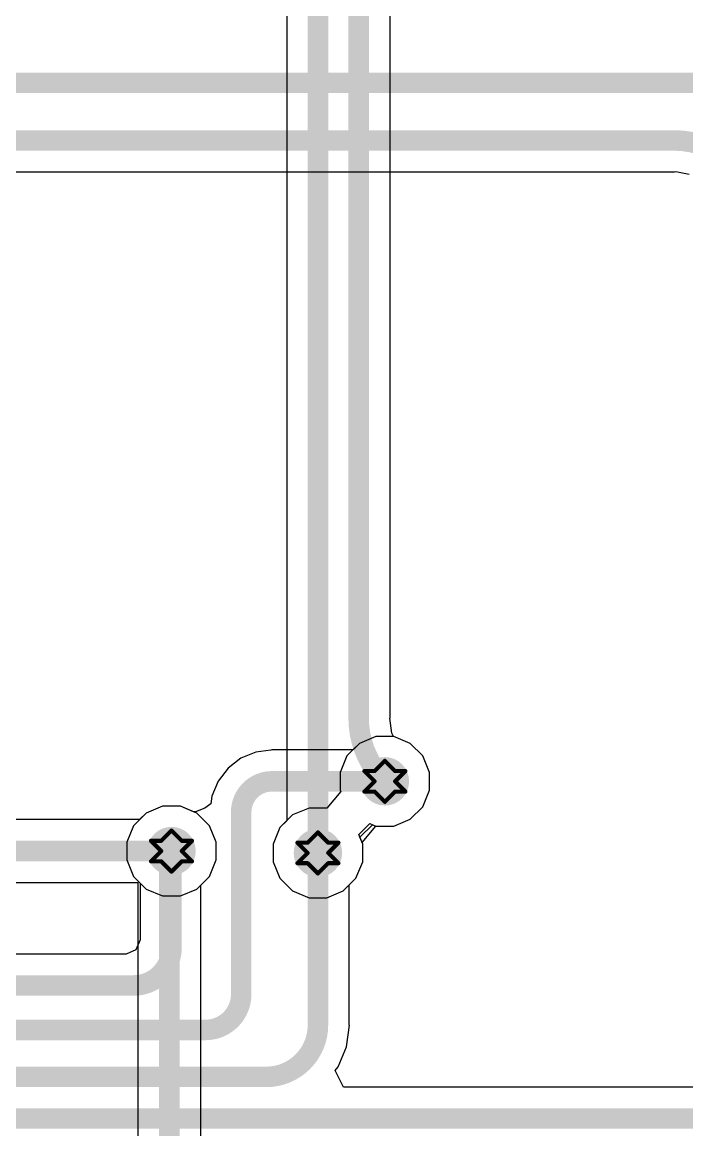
# Model space of a CAD drawing. Header units: inches. Extents: x 24 to 500, y 68 to 269.
# Drawn here: x 344.76 to 352.99, y 145.42 to 159.12 of the extents above; entities that cross this region are included whole.
import ezdxf

# ---------------------------------------------------------------- set-up
doc = ezdxf.new("R2010")
doc.units = ezdxf.units.IN
for name, color, linetype in [('Bottom Layer', 5, 'Continuous'), ('Drill Drawing', 1, 'Continuous'), ('Layer 1', 16, 'Continuous'), ('Layer 2', 76, 'Continuous'), ('Top Layer', 1, 'Continuous'), ('Via Holes', 16, 'Continuous')]:
    doc.layers.add(name, color=color, linetype=linetype)

msp = doc.modelspace()

# ---------------------------------------------------------------- hatches: boundary and pattern name
at = {"layer": 'Bottom Layer'}
h = msp.add_hatch(color=5, dxfattribs=at)
edge = h.paths.add_edge_path()
edge.add_arc((349.25, 149.733), 0.2999994, 0, 360)
h = msp.add_hatch(color=5, dxfattribs=at)
edge = h.paths.add_edge_path()
edge.add_arc((346.6096192, 148.8706192), 0.2999994, 0, 360)
h = msp.add_hatch(color=5, dxfattribs=at)
edge = h.paths.add_edge_path()
edge.add_arc((348.42167552, 148.84777952), 0.2999994, 0, 360)
at = {"layer": 'Layer 1'}
h = msp.add_hatch(color=16, dxfattribs=at)
edge = h.paths.add_edge_path()
edge.add_arc((349.25, 149.733), 0.2999994, 0, 360)
h = msp.add_hatch(color=16, dxfattribs=at)
edge = h.paths.add_edge_path()
edge.add_arc((346.6096192, 148.8706192), 0.2999994, 0, 360)
h = msp.add_hatch(color=16, dxfattribs=at)
edge = h.paths.add_edge_path()
edge.add_arc((348.42167552, 148.84777952), 0.2999994, 0, 360)
at = {"layer": 'Layer 2'}
h = msp.add_hatch(color=76, dxfattribs=at)
edge = h.paths.add_edge_path()
edge.add_arc((349.25, 149.733), 0.2999994, 0, 360)
h = msp.add_hatch(color=76, dxfattribs=at)
edge = h.paths.add_edge_path()
edge.add_arc((346.6096192, 148.8706192), 0.2999994, 0, 360)
h = msp.add_hatch(color=76, dxfattribs=at)
edge = h.paths.add_edge_path()
edge.add_arc((348.42167552, 148.84777952), 0.2999994, 0, 360)
at = {"layer": 'Top Layer'}
h = msp.add_hatch(color=1, dxfattribs=at)
edge = h.paths.add_edge_path()
edge.add_arc((349.25, 149.733), 0.2999994, 0, 360)
h = msp.add_hatch(color=1, dxfattribs=at)
edge = h.paths.add_edge_path()
edge.add_arc((346.6096192, 148.8706192), 0.2999994, 0, 360)
h = msp.add_hatch(color=1, dxfattribs=at)
edge = h.paths.add_edge_path()
edge.add_arc((348.42167552, 148.84777952), 0.2999994, 0, 360)
at = {"layer": 'Via Holes'}
h = msp.add_hatch(color=7, dxfattribs=at)
edge = h.paths.add_edge_path()
edge.add_arc((349.25, 149.733), 0.1499997, 0, 360)
h = msp.add_hatch(color=7, dxfattribs=at)
edge = h.paths.add_edge_path()
edge.add_arc((346.6096192, 148.8706192), 0.1499997, 0, 360)
h = msp.add_hatch(color=7, dxfattribs=at)
edge = h.paths.add_edge_path()
edge.add_arc((348.42167552, 148.84777952), 0.1499997, 0, 360)

# ---------------------------------------------------------------- linework, layer by layer
at = {"layer": 'Bottom Layer'}
for p, q in [((341.27312746, 157.26933494), (352.83214676, 157.26933494)), ((352.83214676, 157.26933494), (352.85084624, 157.27305604)), ((352.85084624, 157.27305604), (353.01499374, 157.24040434)), ((349.1398021, 150.2869994), (348.93618554, 150.2026587)), ((349.3601978999999, 150.2869994), (349.1398021, 150.2869994)), ((349.56381446, 150.2026587), (349.3601978999999, 150.2869994)), ((347.853, 150.12146506), (347.83978438, 150.11883616)), ((348.8549919, 150.12146506), (347.853, 150.12146506)), ((348.93618554, 150.2026587), (348.8549919, 150.12146506)), ((349.7196587, 150.04681446), (349.56381446, 150.2026587)), ((347.4687132399999, 150.017607), (347.30953398, 149.89546602)), ((347.65407736, 150.09438866), (347.4687132399999, 150.017607)), ((347.83978438, 150.11883616), (347.65407736, 150.09438866)), ((349.8039994, 149.8431979), (349.7196587, 150.04681446)), ((347.30953398, 149.89546602), (347.187393, 149.73628676)), ((347.187393, 149.73628676), (347.11061134, 149.55092264)), ((349.8039994, 149.6228021), (349.8039994, 149.8431979)), ((349.7196587, 149.41918554), (349.8039994, 149.6228021)), ((347.09772846, 149.45306914), (347.02050484, 149.40309718)), ((347.11061134, 149.55092264), (347.09772846, 149.45306914)), ((346.29580474, 149.3402779), (346.1399605, 149.18443366)), ((346.4994212999999, 149.4246186), (346.29580474, 149.3402779)), ((346.7198171, 149.4246186), (346.4994212999999, 149.4246186)), ((346.88267174, 149.35716128), (346.7198171, 149.4246186)), ((346.90709638, 149.3565339), (346.88267174, 149.35716128)), ((347.02050484, 149.40309718), (346.90709638, 149.3565339)), ((349.56381446, 149.2633413), (349.7196587, 149.41918554)), ((346.1399605, 149.18443366), (346.0556198, 148.9808171)), ((348.9410344, 149.04160692), (349.09640366, 149.19697618)), ((349.09640366, 149.19697618), (349.1398021, 149.1790006)), ((349.1398021, 149.1790006), (349.3601978999999, 149.1790006)), ((349.3601978999999, 149.1790006), (349.56381446, 149.2633413)), ((348.97567492, 148.95797742), (348.9410344, 149.04160692)), ((346.0556198, 148.9808171), (346.0556198, 148.7604213)), ((348.97567492, 148.73758162), (348.97567492, 148.95797742)), ((346.0556198, 148.7604213), (346.1399605, 148.55680474)), ((348.89133422, 148.53396506), (348.97567492, 148.73758162)), ((346.1399605, 148.55680474), (346.22115414, 148.4756111)), ((348.81014058, 148.45277142), (348.89133422, 148.53396506)), ((346.22115414, 148.4756111), (346.22115414, 147.77191172)), ((348.81014058, 146.71804032), (348.81014058, 148.45277142)), ((346.22115414, 147.77191172), (346.16748648, 147.65127696)), ((346.04685172, 147.5976093), (342.1913781, 147.5976093)), ((346.16748648, 147.65127696), (346.04685172, 147.5976093)), ((348.7764043, 146.45159686), (348.8114817, 146.71804032)), ((348.8114817, 146.71804032), (348.81014058, 146.71804032)), ((348.6735597, 146.20330932), (348.7764043, 146.45159686)), ((348.63682876, 146.15544048), (348.6735597, 146.20330932)), ((348.73693778, 145.95244114), (348.63682876, 146.15544048)), ((355.4352555999999, 145.95244114), (348.73693778, 145.95244114))]:
    msp.add_line(p, q, dxfattribs=at)
for points in [[(337.93265408, 158.3706256, 0.254, 0.254, 0), (353.568, 158.3706256, 0.254, 0.254, 0)], [(338.7598, 157.6578, 0.254, 0.254, 0), (352.83214676, 157.6578, 0.254, 0.254, 0)], [(352.83214676, 157.6578, 0.254, 0.254, -0.1989122695009448), (353.568, 157.353, 0.254, 0.254, 0)], [(347.472, 149.352, 0.254, 0.254, -0.4142135623730951), (347.853, 149.733, 0.254, 0.254, 0)], [(347.853, 149.733, 0.254, 0.254, 0), (349.25, 149.733, 0.254, 0.254, 0)], [(347.472, 147.0993756, 0.254, 0.254, 0), (347.472, 149.352, 0.254, 0.254, 0)], [(346.6096192, 147.67515296, 0.254, 0.254, 0), (346.6096192, 148.84817576, 0.254, 0.254, 0)], [(348.42167552, 146.71804032, 0.254, 0.254, 0), (348.42167552, 148.84777952, 0.254, 0.254, 0)], [(346.6096192, 147.67515296, 0.254, 0.254, -0.4142135623730951), (346.14361048, 147.20914424, 0.254, 0.254, 0)], [(325.14653792, 147.20914424, 0.254, 0.254, 0), (346.14361048, 147.20914424, 0.254, 0.254, 0)], [(347.472, 147.0993756, 0.254, 0.254, -0.4142135623730951), (347.0316655999999, 146.6590412, 0.254, 0.254, 0)], [(348.42167552, 146.71804032, 0.254, 0.254, -0.4142135623730951), (347.7820222399999, 146.07838704, 0.254, 0.254, 0)], [(325.8539177599999, 146.6590412, 0.254, 0.254, 0), (347.0316655999999, 146.6590412, 0.254, 0.254, 0)], [(326.58538696, 146.07838704, 0.254, 0.254, 0), (347.7820222399999, 146.07838704, 0.254, 0.254, 0)], [(328.69424736, 145.56397608, 0.254, 0.254, 0), (355.4352555999999, 145.56397608, 0.254, 0.254, 0)]]:
    msp.add_lwpolyline(points, format="xyseb", dxfattribs=at)
for points in [[(352.76864676, 157.6578, 0.127, 0.127, 1), (352.89564676, 157.6578, 0.127, 0.127, 1)], [(352.76864676, 157.6578, 0.127, 0.127, 1), (352.89564676, 157.6578, 0.127, 0.127, 1)], [(347.7895, 149.733, 0.127, 0.127, 1), (347.9165, 149.733, 0.127, 0.127, 1)], [(347.7895, 149.733, 0.127, 0.127, 1), (347.9165, 149.733, 0.127, 0.127, 1)], [(349.1865, 149.733, 0.127, 0.127, 1), (349.3135, 149.733, 0.127, 0.127, 1)], [(347.4085, 149.352, 0.127, 0.127, 1), (347.5355, 149.352, 0.127, 0.127, 1)], [(347.4085, 149.352, 0.127, 0.127, 1), (347.5355, 149.352, 0.127, 0.127, 1)], [(346.5461192, 148.84817576, 0.127, 0.127, 1), (346.6731192, 148.84817576, 0.127, 0.127, 1)], [(348.35817552, 148.84777952, 0.127, 0.127, 1), (348.48517552, 148.84777952, 0.127, 0.127, 1)], [(346.5461192, 147.67515296, 0.127, 0.127, 1), (346.6731192, 147.67515296, 0.127, 0.127, 1)], [(346.5461192, 147.67515296, 0.127, 0.127, 1), (346.6731192, 147.67515296, 0.127, 0.127, 1)], [(346.08011048, 147.20914424, 0.127, 0.127, 1), (346.20711048, 147.20914424, 0.127, 0.127, 1)], [(346.08011048, 147.20914424, 0.127, 0.127, 1), (346.20711048, 147.20914424, 0.127, 0.127, 1)], [(347.4085, 147.0993756, 0.127, 0.127, 1), (347.5355, 147.0993756, 0.127, 0.127, 1)], [(347.4085, 147.0993756, 0.127, 0.127, 1), (347.5355, 147.0993756, 0.127, 0.127, 1)], [(348.35817552, 146.71804032, 0.127, 0.127, 1), (348.48517552, 146.71804032, 0.127, 0.127, 1)], [(348.35817552, 146.71804032, 0.127, 0.127, 1), (348.48517552, 146.71804032, 0.127, 0.127, 1)], [(346.9681656, 146.6590412, 0.127, 0.127, 1), (347.0951656, 146.6590412, 0.127, 0.127, 1)], [(346.9681656, 146.6590412, 0.127, 0.127, 1), (347.0951656, 146.6590412, 0.127, 0.127, 1)], [(347.71852224, 146.07838704, 0.127, 0.127, 1), (347.84552224, 146.07838704, 0.127, 0.127, 1)], [(347.71852224, 146.07838704, 0.127, 0.127, 1), (347.84552224, 146.07838704, 0.127, 0.127, 1)]]:
    msp.add_lwpolyline(points, format="xyseb", close=True, dxfattribs=at)
at = {"layer": 'Drill Drawing'}
for points in [[(349.1229999999999, 149.86, 0.0508, 0.0508, 0), (349.25, 149.987, 0.0508, 0.0508, 0)], [(349.25, 149.987, 0.0508, 0.0508, 0), (349.377, 149.86, 0.0508, 0.0508, 0)], [(348.996, 149.86, 0.0508, 0.0508, 0), (349.1229999999999, 149.733, 0.0508, 0.0508, 0)], [(348.996, 149.86, 0.0508, 0.0508, 0), (349.1229999999999, 149.86, 0.0508, 0.0508, 0)], [(349.377, 149.86, 0.0508, 0.0508, 0), (349.504, 149.86, 0.0508, 0.0508, 0)], [(349.377, 149.733, 0.0508, 0.0508, 0), (349.504, 149.86, 0.0508, 0.0508, 0)], [(348.996, 149.606, 0.0508, 0.0508, 0), (349.1229999999999, 149.733, 0.0508, 0.0508, 0)], [(349.377, 149.733, 0.0508, 0.0508, 0), (349.504, 149.606, 0.0508, 0.0508, 0)], [(348.996, 149.606, 0.0508, 0.0508, 0), (349.1229999999999, 149.606, 0.0508, 0.0508, 0)], [(349.1229999999999, 149.606, 0.0508, 0.0508, 0), (349.25, 149.479, 0.0508, 0.0508, 0)], [(349.25, 149.479, 0.0508, 0.0508, 0), (349.377, 149.606, 0.0508, 0.0508, 0)], [(349.377, 149.606, 0.0508, 0.0508, 0), (349.504, 149.606, 0.0508, 0.0508, 0)], [(346.4826192, 148.9976192, 0.0508, 0.0508, 0), (346.6096192, 149.1246192, 0.0508, 0.0508, 0)], [(346.6096192, 149.1246192, 0.0508, 0.0508, 0), (346.7366192, 148.9976192, 0.0508, 0.0508, 0)], [(348.2946755199999, 148.97477952, 0.0508, 0.0508, 0), (348.42167552, 149.10177952, 0.0508, 0.0508, 0)], [(348.42167552, 149.10177952, 0.0508, 0.0508, 0), (348.54867552, 148.97477952, 0.0508, 0.0508, 0)], [(346.3556192, 148.9976192, 0.0508, 0.0508, 0), (346.4826192, 148.8706192, 0.0508, 0.0508, 0)], [(346.3556192, 148.9976192, 0.0508, 0.0508, 0), (346.4826192, 148.9976192, 0.0508, 0.0508, 0)], [(346.3556192, 148.7436192, 0.0508, 0.0508, 0), (346.4826192, 148.8706192, 0.0508, 0.0508, 0)], [(346.7366192, 148.9976192, 0.0508, 0.0508, 0), (346.8636192, 148.9976192, 0.0508, 0.0508, 0)], [(346.7366192, 148.8706192, 0.0508, 0.0508, 0), (346.8636192, 148.9976192, 0.0508, 0.0508, 0)], [(346.7366192, 148.8706192, 0.0508, 0.0508, 0), (346.8636192, 148.7436192, 0.0508, 0.0508, 0)], [(348.16767552, 148.97477952, 0.0508, 0.0508, 0), (348.2946755199999, 148.84777952, 0.0508, 0.0508, 0)], [(348.16767552, 148.97477952, 0.0508, 0.0508, 0), (348.2946755199999, 148.97477952, 0.0508, 0.0508, 0)], [(348.54867552, 148.97477952, 0.0508, 0.0508, 0), (348.67567552, 148.97477952, 0.0508, 0.0508, 0)], [(348.54867552, 148.84777952, 0.0508, 0.0508, 0), (348.67567552, 148.97477952, 0.0508, 0.0508, 0)], [(346.3556192, 148.7436192, 0.0508, 0.0508, 0), (346.4826192, 148.7436192, 0.0508, 0.0508, 0)], [(346.4826192, 148.7436192, 0.0508, 0.0508, 0), (346.6096192, 148.6166192, 0.0508, 0.0508, 0)], [(346.6096192, 148.6166192, 0.0508, 0.0508, 0), (346.7366192, 148.7436192, 0.0508, 0.0508, 0)], [(346.7366192, 148.7436192, 0.0508, 0.0508, 0), (346.8636192, 148.7436192, 0.0508, 0.0508, 0)], [(348.16767552, 148.72077952, 0.0508, 0.0508, 0), (348.2946755199999, 148.84777952, 0.0508, 0.0508, 0)], [(348.54867552, 148.84777952, 0.0508, 0.0508, 0), (348.67567552, 148.72077952, 0.0508, 0.0508, 0)], [(348.16767552, 148.72077952, 0.0508, 0.0508, 0), (348.2946755199999, 148.72077952, 0.0508, 0.0508, 0)], [(348.2946755199999, 148.72077952, 0.0508, 0.0508, 0), (348.42167552, 148.59377952, 0.0508, 0.0508, 0)], [(348.42167552, 148.59377952, 0.0508, 0.0508, 0), (348.54867552, 148.72077952, 0.0508, 0.0508, 0)], [(348.54867552, 148.72077952, 0.0508, 0.0508, 0), (348.67567552, 148.72077952, 0.0508, 0.0508, 0)]]:
    msp.add_lwpolyline(points, format="xyseb", dxfattribs=at)
for points in [[(349.2372999999999, 149.987, 0.0254, 0.0254, 1), (349.2627, 149.987, 0.0254, 0.0254, 1)], [(349.2372999999999, 149.987, 0.0254, 0.0254, 1), (349.2627, 149.987, 0.0254, 0.0254, 1)], [(348.9833, 149.86, 0.0254, 0.0254, 1), (349.0087, 149.86, 0.0254, 0.0254, 1)], [(348.9833, 149.86, 0.0254, 0.0254, 1), (349.0087, 149.86, 0.0254, 0.0254, 1)], [(349.1103, 149.86, 0.0254, 0.0254, 1), (349.1357, 149.86, 0.0254, 0.0254, 1)], [(349.1103, 149.86, 0.0254, 0.0254, 1), (349.1357, 149.86, 0.0254, 0.0254, 1)], [(349.3643, 149.86, 0.0254, 0.0254, 1), (349.3896999999999, 149.86, 0.0254, 0.0254, 1)], [(349.3643, 149.86, 0.0254, 0.0254, 1), (349.3896999999999, 149.86, 0.0254, 0.0254, 1)], [(349.4913, 149.86, 0.0254, 0.0254, 1), (349.5167, 149.86, 0.0254, 0.0254, 1)], [(349.4913, 149.86, 0.0254, 0.0254, 1), (349.5167, 149.86, 0.0254, 0.0254, 1)], [(349.1103, 149.733, 0.0254, 0.0254, 1), (349.1357, 149.733, 0.0254, 0.0254, 1)], [(349.1103, 149.733, 0.0254, 0.0254, 1), (349.1357, 149.733, 0.0254, 0.0254, 1)], [(349.3643, 149.733, 0.0254, 0.0254, 1), (349.3896999999999, 149.733, 0.0254, 0.0254, 1)], [(349.3643, 149.733, 0.0254, 0.0254, 1), (349.3896999999999, 149.733, 0.0254, 0.0254, 1)], [(348.9833, 149.606, 0.0254, 0.0254, 1), (349.0087, 149.606, 0.0254, 0.0254, 1)], [(348.9833, 149.606, 0.0254, 0.0254, 1), (349.0087, 149.606, 0.0254, 0.0254, 1)], [(349.1103, 149.606, 0.0254, 0.0254, 1), (349.1357, 149.606, 0.0254, 0.0254, 1)], [(349.1103, 149.606, 0.0254, 0.0254, 1), (349.1357, 149.606, 0.0254, 0.0254, 1)], [(349.3643, 149.606, 0.0254, 0.0254, 1), (349.3896999999999, 149.606, 0.0254, 0.0254, 1)], [(349.3643, 149.606, 0.0254, 0.0254, 1), (349.3896999999999, 149.606, 0.0254, 0.0254, 1)], [(349.4913, 149.606, 0.0254, 0.0254, 1), (349.5167, 149.606, 0.0254, 0.0254, 1)], [(349.4913, 149.606, 0.0254, 0.0254, 1), (349.5167, 149.606, 0.0254, 0.0254, 1)], [(349.2372999999999, 149.479, 0.0254, 0.0254, 1), (349.2627, 149.479, 0.0254, 0.0254, 1)], [(349.2372999999999, 149.479, 0.0254, 0.0254, 1), (349.2627, 149.479, 0.0254, 0.0254, 1)], [(346.5969192, 149.1246192, 0.0254, 0.0254, 1), (346.6223191999999, 149.1246192, 0.0254, 0.0254, 1)], [(346.5969192, 149.1246192, 0.0254, 0.0254, 1), (346.6223191999999, 149.1246192, 0.0254, 0.0254, 1)], [(348.40897552, 149.10177952, 0.0254, 0.0254, 1), (348.43437552, 149.10177952, 0.0254, 0.0254, 1)], [(348.40897552, 149.10177952, 0.0254, 0.0254, 1), (348.43437552, 149.10177952, 0.0254, 0.0254, 1)], [(346.3429192, 148.9976192, 0.0254, 0.0254, 1), (346.3683192, 148.9976192, 0.0254, 0.0254, 1)], [(346.3429192, 148.9976192, 0.0254, 0.0254, 1), (346.3683192, 148.9976192, 0.0254, 0.0254, 1)], [(346.4699192, 148.9976192, 0.0254, 0.0254, 1), (346.4953192, 148.9976192, 0.0254, 0.0254, 1)], [(346.4699192, 148.9976192, 0.0254, 0.0254, 1), (346.4953192, 148.9976192, 0.0254, 0.0254, 1)], [(346.4699192, 148.8706192, 0.0254, 0.0254, 1), (346.4953192, 148.8706192, 0.0254, 0.0254, 1)], [(346.4699192, 148.8706192, 0.0254, 0.0254, 1), (346.4953192, 148.8706192, 0.0254, 0.0254, 1)], [(346.7239192, 148.9976192, 0.0254, 0.0254, 1), (346.7493192, 148.9976192, 0.0254, 0.0254, 1)], [(346.7239192, 148.9976192, 0.0254, 0.0254, 1), (346.7493192, 148.9976192, 0.0254, 0.0254, 1)], [(346.7239192, 148.8706192, 0.0254, 0.0254, 1), (346.7493192, 148.8706192, 0.0254, 0.0254, 1)], [(346.7239192, 148.8706192, 0.0254, 0.0254, 1), (346.7493192, 148.8706192, 0.0254, 0.0254, 1)], [(346.8509192, 148.9976192, 0.0254, 0.0254, 1), (346.8763192, 148.9976192, 0.0254, 0.0254, 1)], [(346.8509192, 148.9976192, 0.0254, 0.0254, 1), (346.8763192, 148.9976192, 0.0254, 0.0254, 1)], [(348.15497552, 148.97477952, 0.0254, 0.0254, 1), (348.18037552, 148.97477952, 0.0254, 0.0254, 1)], [(348.15497552, 148.97477952, 0.0254, 0.0254, 1), (348.18037552, 148.97477952, 0.0254, 0.0254, 1)], [(348.28197552, 148.97477952, 0.0254, 0.0254, 1), (348.30737552, 148.97477952, 0.0254, 0.0254, 1)], [(348.28197552, 148.97477952, 0.0254, 0.0254, 1), (348.30737552, 148.97477952, 0.0254, 0.0254, 1)], [(348.53597552, 148.97477952, 0.0254, 0.0254, 1), (348.56137552, 148.97477952, 0.0254, 0.0254, 1)], [(348.53597552, 148.97477952, 0.0254, 0.0254, 1), (348.56137552, 148.97477952, 0.0254, 0.0254, 1)], [(348.66297552, 148.97477952, 0.0254, 0.0254, 1), (348.68837552, 148.97477952, 0.0254, 0.0254, 1)], [(348.66297552, 148.97477952, 0.0254, 0.0254, 1), (348.68837552, 148.97477952, 0.0254, 0.0254, 1)], [(346.3429192, 148.7436192, 0.0254, 0.0254, 1), (346.3683192, 148.7436192, 0.0254, 0.0254, 1)], [(346.3429192, 148.7436192, 0.0254, 0.0254, 1), (346.3683192, 148.7436192, 0.0254, 0.0254, 1)], [(346.4699192, 148.7436192, 0.0254, 0.0254, 1), (346.4953192, 148.7436192, 0.0254, 0.0254, 1)], [(346.4699192, 148.7436192, 0.0254, 0.0254, 1), (346.4953192, 148.7436192, 0.0254, 0.0254, 1)], [(346.7239192, 148.7436192, 0.0254, 0.0254, 1), (346.7493192, 148.7436192, 0.0254, 0.0254, 1)], [(346.7239192, 148.7436192, 0.0254, 0.0254, 1), (346.7493192, 148.7436192, 0.0254, 0.0254, 1)], [(346.8509192, 148.7436192, 0.0254, 0.0254, 1), (346.8763192, 148.7436192, 0.0254, 0.0254, 1)], [(346.8509192, 148.7436192, 0.0254, 0.0254, 1), (346.8763192, 148.7436192, 0.0254, 0.0254, 1)], [(348.28197552, 148.84777952, 0.0254, 0.0254, 1), (348.30737552, 148.84777952, 0.0254, 0.0254, 1)], [(348.28197552, 148.84777952, 0.0254, 0.0254, 1), (348.30737552, 148.84777952, 0.0254, 0.0254, 1)], [(348.53597552, 148.84777952, 0.0254, 0.0254, 1), (348.56137552, 148.84777952, 0.0254, 0.0254, 1)], [(348.53597552, 148.84777952, 0.0254, 0.0254, 1), (348.56137552, 148.84777952, 0.0254, 0.0254, 1)], [(346.5969192, 148.6166192, 0.0254, 0.0254, 1), (346.6223191999999, 148.6166192, 0.0254, 0.0254, 1)], [(346.5969192, 148.6166192, 0.0254, 0.0254, 1), (346.6223191999999, 148.6166192, 0.0254, 0.0254, 1)], [(348.15497552, 148.72077952, 0.0254, 0.0254, 1), (348.18037552, 148.72077952, 0.0254, 0.0254, 1)], [(348.15497552, 148.72077952, 0.0254, 0.0254, 1), (348.18037552, 148.72077952, 0.0254, 0.0254, 1)], [(348.28197552, 148.72077952, 0.0254, 0.0254, 1), (348.30737552, 148.72077952, 0.0254, 0.0254, 1)], [(348.28197552, 148.72077952, 0.0254, 0.0254, 1), (348.30737552, 148.72077952, 0.0254, 0.0254, 1)], [(348.40897552, 148.59377952, 0.0254, 0.0254, 1), (348.43437552, 148.59377952, 0.0254, 0.0254, 1)], [(348.40897552, 148.59377952, 0.0254, 0.0254, 1), (348.43437552, 148.59377952, 0.0254, 0.0254, 1)], [(348.53597552, 148.72077952, 0.0254, 0.0254, 1), (348.56137552, 148.72077952, 0.0254, 0.0254, 1)], [(348.53597552, 148.72077952, 0.0254, 0.0254, 1), (348.56137552, 148.72077952, 0.0254, 0.0254, 1)], [(348.66297552, 148.72077952, 0.0254, 0.0254, 1), (348.68837552, 148.72077952, 0.0254, 0.0254, 1)], [(348.66297552, 148.72077952, 0.0254, 0.0254, 1), (348.68837552, 148.72077952, 0.0254, 0.0254, 1)]]:
    msp.add_lwpolyline(points, format="xyseb", close=True, dxfattribs=at)
at = {"layer": 'Layer 1'}
for p, q in [((349.1398021, 150.2869994), (348.93618554, 150.2026587)), ((349.3601978999999, 150.2869994), (349.1398021, 150.2869994)), ((349.56381446, 150.2026587), (349.3601978999999, 150.2869994)), ((348.93618554, 150.2026587), (348.7803413, 150.04681446)), ((349.7196587, 150.04681446), (349.56381446, 150.2026587)), ((348.7803413, 150.04681446), (348.6960006, 149.8431979)), ((349.8039994, 149.8431979), (349.7196587, 150.04681446)), ((348.6960006, 149.8431979), (348.6960006, 149.6228021)), ((349.8039994, 149.6228021), (349.8039994, 149.8431979)), ((348.70303894, 149.6058095), (348.53187088, 149.40177892)), ((348.6960006, 149.6228021), (348.70303894, 149.6058095)), ((349.7196587, 149.41918554), (349.8039994, 149.6228021)), ((346.29580474, 149.3402779), (346.1399605, 149.18443366)), ((346.4994212999999, 149.4246186), (346.29580474, 149.3402779)), ((346.7198171, 149.4246186), (346.4994212999999, 149.4246186)), ((346.92343366, 149.3402779), (346.7198171, 149.4246186)), ((347.0792779, 149.18443366), (346.92343366, 149.3402779)), ((348.10786106, 149.31743822), (347.95201682, 149.16159398)), ((348.31147762, 149.40177892), (348.10786106, 149.31743822)), ((348.53187088, 149.40177892), (348.31147762, 149.40177892)), ((349.56381446, 149.2633413), (349.7196587, 149.41918554)), ((346.1399605, 149.18443366), (346.0556198, 148.9808171)), ((347.1636186, 148.9808171), (347.0792779, 149.18443366)), ((347.95201682, 149.16159398), (347.86767612, 148.95797742)), ((348.96863658, 148.97497002), (349.13980464, 149.1790006)), ((349.13980464, 149.1790006), (349.3601978999999, 149.1790006)), ((349.3601978999999, 149.1790006), (349.56381446, 149.2633413)), ((346.0556198, 148.9808171), (346.0556198, 148.7604213)), ((347.1636186, 148.7604213), (347.1636186, 148.9808171)), ((347.86767612, 148.95797742), (347.86767612, 148.73758162)), ((348.97567492, 148.95797742), (348.96863658, 148.97497002)), ((348.97567492, 148.73758162), (348.97567492, 148.95797742)), ((346.0556198, 148.7604213), (346.1399605, 148.55680474)), ((347.0792779, 148.55680474), (347.1636186, 148.7604213)), ((347.86767612, 148.73758162), (347.95201682, 148.53396506)), ((348.89133422, 148.53396506), (348.97567492, 148.73758162)), ((346.1399605, 148.55680474), (346.29580474, 148.4009605)), ((346.92343366, 148.4009605), (347.0792779, 148.55680474)), ((347.95201682, 148.53396506), (348.10786106, 148.37812082)), ((348.73548998, 148.37812082), (348.89133422, 148.53396506)), ((346.29580474, 148.4009605), (346.4994212999999, 148.3166198)), ((346.7198171, 148.3166198), (346.92343366, 148.4009605)), ((348.10786106, 148.37812082), (348.31147762, 148.29378012)), ((348.53187342, 148.29378012), (348.73548998, 148.37812082)), ((346.4994212999999, 148.3166198), (346.7198171, 148.3166198)), ((348.31147762, 148.29378012), (348.53187342, 148.29378012))]:
    msp.add_line(p, q, dxfattribs=at)
at = {"layer": 'Layer 2'}
for p, q in [((349.1398021, 150.2869994), (348.93618554, 150.2026587)), ((349.3601978999999, 150.2869994), (349.1398021, 150.2869994)), ((349.56381446, 150.2026587), (349.3601978999999, 150.2869994)), ((348.93618554, 150.2026587), (348.7803413, 150.04681446)), ((349.7196587, 150.04681446), (349.56381446, 150.2026587)), ((348.7803413, 150.04681446), (348.6960006, 149.8431979)), ((349.8039994, 149.8431979), (349.7196587, 150.04681446)), ((348.6960006, 149.8431979), (348.6960006, 149.6228021)), ((349.8039994, 149.6228021), (349.8039994, 149.8431979)), ((348.70303894, 149.6058095), (348.53187088, 149.40177892)), ((348.6960006, 149.6228021), (348.70303894, 149.6058095)), ((349.7196587, 149.41918554), (349.8039994, 149.6228021)), ((346.29580474, 149.3402779), (346.1399605, 149.18443366)), ((346.4994212999999, 149.4246186), (346.29580474, 149.3402779)), ((346.7198171, 149.4246186), (346.4994212999999, 149.4246186)), ((346.92343366, 149.3402779), (346.7198171, 149.4246186)), ((347.0792779, 149.18443366), (346.92343366, 149.3402779)), ((348.10786106, 149.31743822), (347.95201682, 149.16159398)), ((348.31147762, 149.40177892), (348.10786106, 149.31743822)), ((348.53187088, 149.40177892), (348.31147762, 149.40177892)), ((349.56381446, 149.2633413), (349.7196587, 149.41918554)), ((346.1399605, 149.18443366), (346.0556198, 148.9808171)), ((347.1636186, 148.9808171), (347.0792779, 149.18443366)), ((347.95201682, 149.16159398), (347.86767612, 148.95797742)), ((348.96863658, 148.97497002), (349.13980464, 149.1790006)), ((349.13980464, 149.1790006), (349.3601978999999, 149.1790006)), ((349.3601978999999, 149.1790006), (349.56381446, 149.2633413)), ((346.0556198, 148.9808171), (346.0556198, 148.7604213)), ((347.1636186, 148.7604213), (347.1636186, 148.9808171)), ((347.86767612, 148.95797742), (347.86767612, 148.73758162)), ((348.97567492, 148.95797742), (348.96863658, 148.97497002)), ((348.97567492, 148.73758162), (348.97567492, 148.95797742)), ((346.0556198, 148.7604213), (346.1399605, 148.55680474)), ((347.0792779, 148.55680474), (347.1636186, 148.7604213)), ((347.86767612, 148.73758162), (347.95201682, 148.53396506)), ((348.89133422, 148.53396506), (348.97567492, 148.73758162)), ((346.1399605, 148.55680474), (346.29580474, 148.4009605)), ((346.92343366, 148.4009605), (347.0792779, 148.55680474)), ((347.95201682, 148.53396506), (348.10786106, 148.37812082)), ((348.73548998, 148.37812082), (348.89133422, 148.53396506)), ((346.29580474, 148.4009605), (346.4994212999999, 148.3166198)), ((346.7198171, 148.3166198), (346.92343366, 148.4009605)), ((348.10786106, 148.37812082), (348.31147762, 148.29378012)), ((348.53187342, 148.29378012), (348.73548998, 148.37812082)), ((346.4994212999999, 148.3166198), (346.7198171, 148.3166198)), ((348.31147762, 148.29378012), (348.53187342, 148.29378012))]:
    msp.add_line(p, q, dxfattribs=at)
at = {"layer": 'Top Layer'}
for p, q in [((348.0349783, 161.76659036), (348.0349783, 149.24455546)), ((349.3136498599999, 150.5171742), (349.3136498599999, 161.76659036)), ((349.31308598, 150.51433956), (349.3136498599999, 150.5171742)), ((349.33729472, 150.3304461), (349.31308598, 150.51433956)), ((349.3552906199999, 150.2869994), (349.33729472, 150.3304461)), ((349.3601978999999, 150.2869994), (349.3552906199999, 150.2869994)), ((349.56381446, 150.2026587), (349.3601978999999, 150.2869994)), ((349.7196587, 150.04681446), (349.56381446, 150.2026587)), ((349.8039994, 149.8431979), (349.7196587, 150.04681446)), ((349.8039994, 149.6228021), (349.8039994, 149.8431979)), ((349.7196587, 149.41918554), (349.8039994, 149.6228021)), ((346.29580474, 149.3402779), (346.2146111, 149.25908426)), ((346.4994212999999, 149.4246186), (346.29580474, 149.3402779)), ((346.7198171, 149.4246186), (346.4994212999999, 149.4246186)), ((346.92343366, 149.3402779), (346.7198171, 149.4246186)), ((347.0792779, 149.18443366), (346.92343366, 149.3402779)), ((349.56381446, 149.2633413), (349.7196587, 149.41918554)), ((346.2146111, 149.25908426), (342.28824862, 149.25908426)), ((347.1636186, 148.9808171), (347.0792779, 149.18443366)), ((347.95201682, 149.16159398), (347.86767612, 148.95797742)), ((348.0349783, 149.24455546), (347.95201682, 149.16159398)), ((348.92739714, 149.0745304), (349.0634801799999, 149.21061344)), ((349.0634801799999, 149.21061344), (349.1398021, 149.1790006)), ((349.1398021, 149.1790006), (349.3601978999999, 149.1790006)), ((349.3601978999999, 149.1790006), (349.56381446, 149.2633413)), ((348.97567492, 148.95797742), (348.92739714, 149.0745304)), ((347.1636186, 148.7604213), (347.1636186, 148.9808171)), ((347.86767612, 148.95797742), (347.86767612, 148.73758162)), ((348.97567492, 148.73758162), (348.97567492, 148.95797742)), ((347.0792779, 148.55680474), (347.1636186, 148.7604213)), ((347.86767612, 148.73758162), (347.95201682, 148.53396506)), ((348.89133422, 148.53396506), (348.97567492, 148.73758162)), ((338.02920964, 148.48215414), (346.19453494, 148.48215414)), ((346.19453494, 148.48215414), (346.19453494, 143.8034081)), ((346.97146506, 148.4489919), (347.0792779, 148.55680474)), ((347.95201682, 148.53396506), (348.10786106, 148.37812082)), ((348.73548998, 148.37812082), (348.89133422, 148.53396506)), ((346.97146506, 143.8034081), (346.97146506, 148.4489919)), ((348.10786106, 148.37812082), (348.31147762, 148.29378012)), ((348.53187342, 148.29378012), (348.73548998, 148.37812082)), ((348.31147762, 148.29378012), (348.53187342, 148.29378012))]:
    msp.add_line(p, q, dxfattribs=at)
for points in [[(348.42344336, 148.84954736, 0.254, 0.254, 0), (348.42344336, 162.79882096, 0.254, 0.254, 0)], [(348.9251848, 150.5171742, 0.254, 0.254, 0), (348.9251848, 162.8005888, 0.254, 0.254, 0)], [(349.18379744, 149.80533412, 0.254, 0.254, -0.176022452534129), (348.9251848, 150.5171742, 0.254, 0.254, 0)], [(349.25, 149.733, 0.254, 0.254, -0.0221155810605148), (349.18379744, 149.80533412, 0.254, 0.254, 0)], [(336.9952112, 148.8706192, 0.254, 0.254, 0), (346.6096192, 148.8706192, 0.254, 0.254, 0)], [(346.583, 148.844, 0.254, 0.254, -0.4142135623730951), (346.6096192, 148.8706192, 0.254, 0.254, 0)], [(346.583, 143.4084, 0.254, 0.254, 0), (346.583, 148.844, 0.254, 0.254, 0)], [(348.42167552, 148.84777952, 0.254, 0.254, 0), (348.42344336, 148.84954736, 0.254, 0.254, 0)]]:
    msp.add_lwpolyline(points, format="xyseb", dxfattribs=at)
for points in [[(348.8616848, 150.5171742, 0.127, 0.127, 1), (348.9886848, 150.5171742, 0.127, 0.127, 1)], [(348.8616848, 150.5171742, 0.127, 0.127, 1), (348.9886848, 150.5171742, 0.127, 0.127, 1)], [(349.1202974399999, 149.80533412, 0.127, 0.127, 1), (349.24729744, 149.80533412, 0.127, 0.127, 1)], [(349.1202974399999, 149.80533412, 0.127, 0.127, 1), (349.24729744, 149.80533412, 0.127, 0.127, 1)], [(349.1865, 149.733, 0.127, 0.127, 1), (349.3135, 149.733, 0.127, 0.127, 1)], [(346.5195, 148.844, 0.127, 0.127, 1), (346.6465, 148.844, 0.127, 0.127, 1)], [(346.5195, 148.844, 0.127, 0.127, 1), (346.6465, 148.844, 0.127, 0.127, 1)], [(346.5461192, 148.8706192, 0.127, 0.127, 1), (346.6731192, 148.8706192, 0.127, 0.127, 1)], [(346.5461192, 148.8706192, 0.127, 0.127, 1), (346.6731192, 148.8706192, 0.127, 0.127, 1)], [(348.35817552, 148.84777952, 0.127, 0.127, 1), (348.48517552, 148.84777952, 0.127, 0.127, 1)], [(348.35994336, 148.84954736, 0.127, 0.127, 1), (348.4869433599999, 148.84954736, 0.127, 0.127, 1)], [(348.35994336, 148.84954736, 0.127, 0.127, 1), (348.4869433599999, 148.84954736, 0.127, 0.127, 1)]]:
    msp.add_lwpolyline(points, format="xyseb", close=True, dxfattribs=at)

doc.saveas('drawing.dxf')
